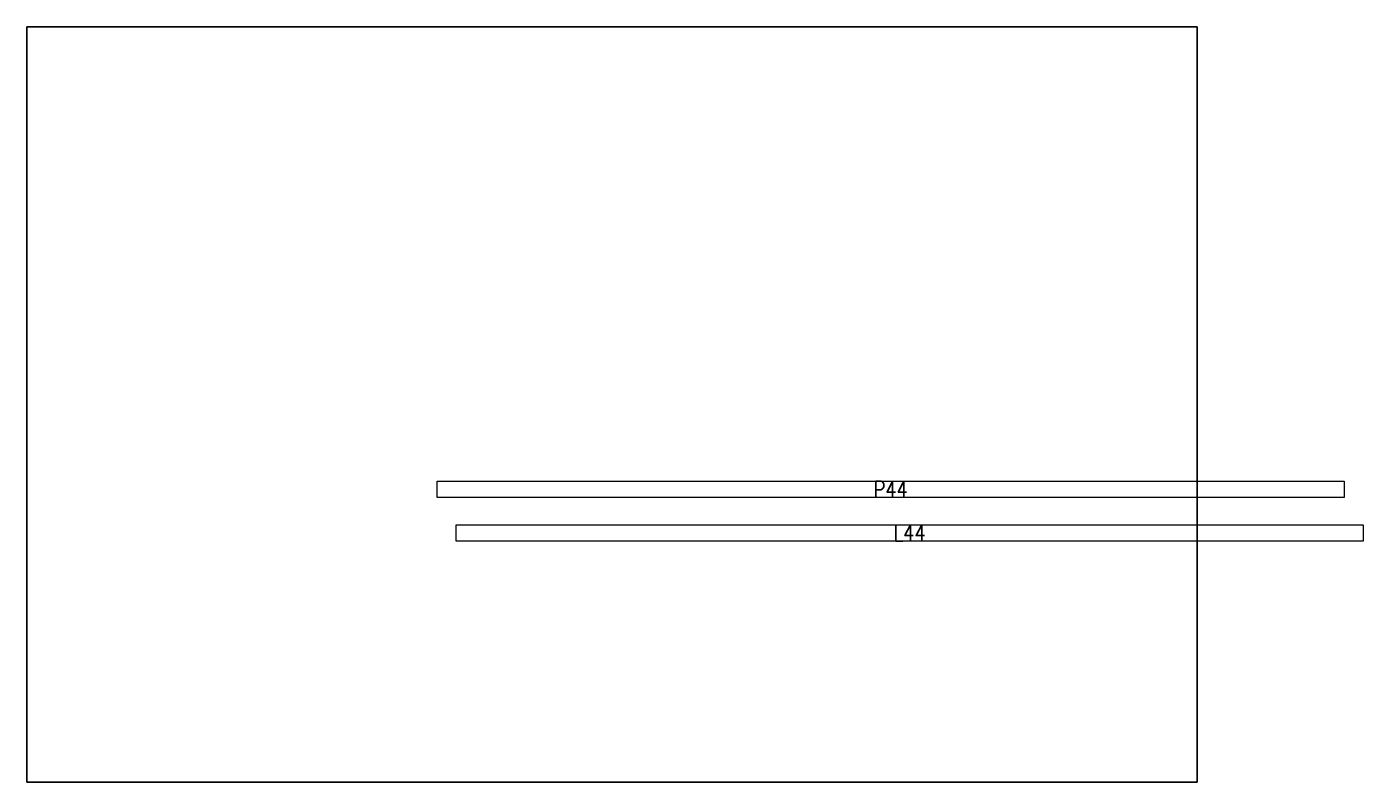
# Model space of a CAD drawing. Extents: x -8482 to 2614, y -517 to 5500.
# Drawn here: x -2429 to -1774, y 4731 to 5101 of the extents above; entities that cross this region are included whole.
import ezdxf

# ---------------------------------------------------------------- set-up
doc = ezdxf.new("R2010")
doc.units = 0
doc.layers.get('0').update_dxf_attribs({"color": 1, "lineweight": 9})
doc.layers.add('NOMENCLATURA', color=7, linetype='Continuous')
doc.styles.get("Standard").update_dxf_attribs({"font": 'romans.shx', "width": 0.8, "height": 4})

msp = doc.modelspace()

# ---------------------------------------------------------------- linework, layer by layer
at = {"linetype": 'Continuous', "ltscale": 30}
for points in [[(-2428.58, 5101.33), (-1855.38, 5101.33), (-1855.38, 4731.28), (-2428.58, 4731.28)], [(-1855.38, 5101.33), (-2428.58, 5101.33), (-2428.58, 4731.28), (-1855.38, 4731.28)], [(-1855.38, 5101.33), (-2428.58, 5101.33), (-2428.58, 4731.28), (-1855.38, 4731.28), (-1855.38, 4849.43), (-2218.29, 4849.43), (-2218.29, 4857.43), (-1855.38, 4857.43), (-1855.38, 4870.74), (-2227.6, 4870.74), (-2227.6, 4878.74), (-1855.38, 4878.74)], [(-1783.25, 4878.74), (-1783.25, 4870.74), (-2227.6, 4870.74), (-2227.6, 4878.74)], [(-1773.95, 4857.43), (-1773.95, 4849.43), (-2218.29, 4849.43), (-2218.29, 4857.43)]]:
    msp.add_lwpolyline(points, close=True, dxfattribs=at)

# ---------------------------------------------------------------- texts
at = {"layer": 'NOMENCLATURA', "linetype": 'Continuous', "ltscale": 30, "char_height": 8, "attachment_point": 5}
for s, insert in [('P44', (-2005.42, 4874.74)), ('L44', (-1996.12, 4853.43))]:
    msp.add_mtext_dynamic_manual_height_columns(s, width=444.3418, gutter_width=40, heights=[0], dxfattribs=dict(at, insert=insert))

doc.saveas('drawing.dxf')
